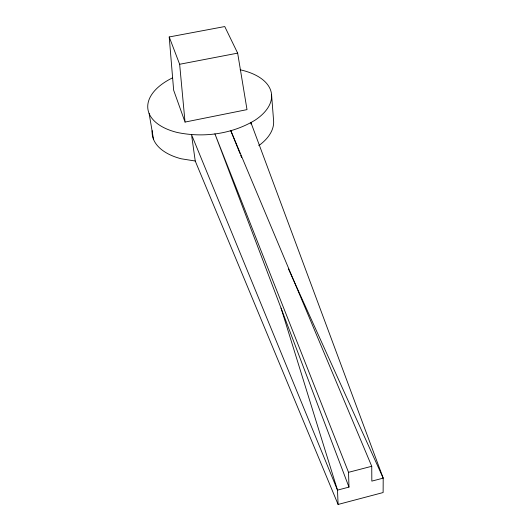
<?xml version="1.0" encoding="UTF-8"?>
<svg xmlns="http://www.w3.org/2000/svg" width="531" height="531" viewBox="0 0 531 531"><rect width="100%" height="100%" fill="white"/><g stroke="black" fill="none" stroke-linecap="round" stroke-linejoin="round"><path stroke-width="0.8" d="M338.088 504.45L337.49 490.12L191.518 134.622L195.242 161.019L338.088 504.45L383.123 492.542L383.203 478.132L250.858 122.382L251.017 124.028M348.98 487.106L214.896 133.819L348.535 472.318L348.98 487.106L337.49 490.12L281.045 308.113M348.535 472.318L371.74 466.284L230.766 130.606L240.052 153.671M185.034 122.07L247.008 109.625L237.656 53.133L224.752 26.55L169.216 36.964L173.65 90.21L185.034 122.07L179.644 64.271L169.216 36.964M179.644 64.271L237.656 53.133M195.242 161.019L181.303 158.796A61.072 33.745 -6.8 0 1 152.178 130.686M288.499 269.025L383.203 478.132L371.833 481.113L371.74 466.284M240.669 155.211L241.598 157.515M149.138 113.554L153.545 139.434M271.547 94.472L273.578 120.444A61.072 33.745 -6.8 0 1 258.77 145.64M240.131 69.793A62.26 33.121 -6.8 0 1 254.98 120.225C231.928 134.137 203.526 137.941 177.321 132.484A62.26 33.121 -6.8 0 1 172.263 77.997"/></g></svg>
